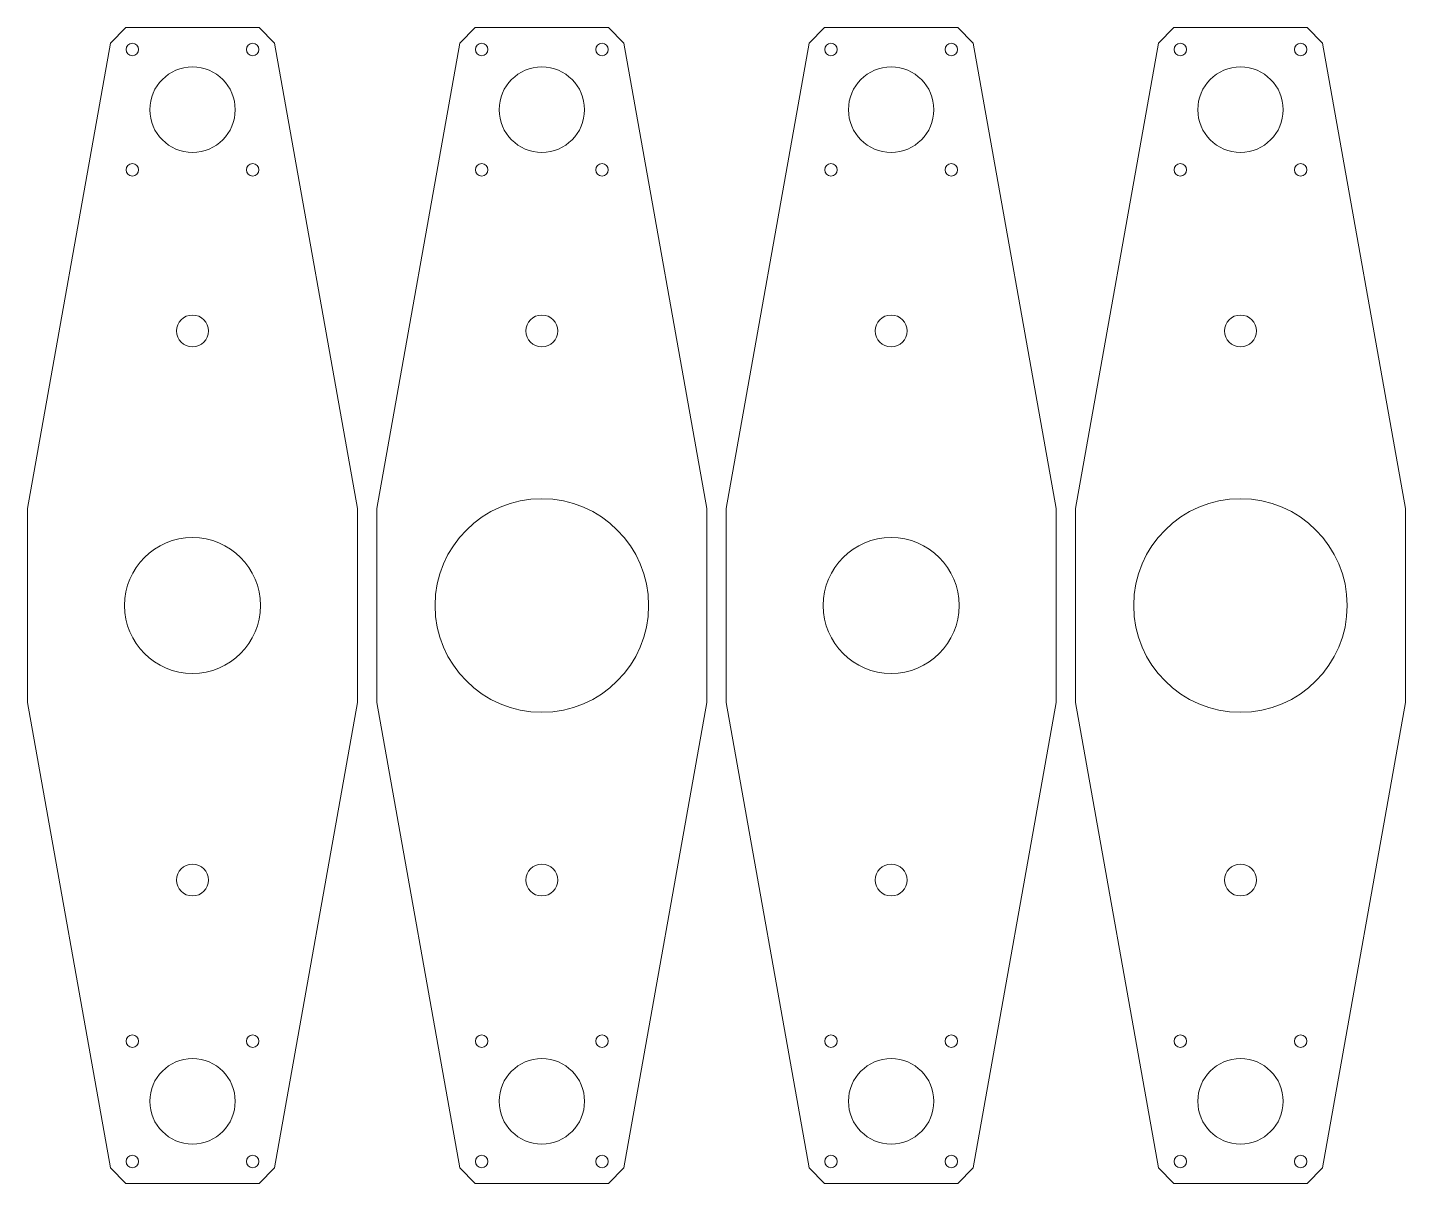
# Model space of a CAD drawing. Header units: millimetres. Extents: x -697 to -342, y -92 to 205.
import ezdxf

# ---------------------------------------------------------------- set-up
doc = ezdxf.new("R2010")
doc.units = ezdxf.units.MM
doc.header["$MEASUREMENT"] = 0
doc.layers.add('Layer 1', color=7, linetype='Continuous')

msp = doc.modelspace()

# ---------------------------------------------------------------- linework, layer by layer
at = {"layer": 'Layer 1', "color": 250, "lineweight": 9}
for centre, major_axis in [((-670.3237, 199.5705), (0, 1.6)), ((-639.3237, 199.5705), (0, 1.6)), ((-580.324, 199.5705), (0, 1.6)), ((-549.324, 199.5705), (0, 1.6)), ((-490.324, 199.5705), (0, 1.6)), ((-459.324, 199.5705), (0, 1.6)), ((-400.324, 199.5705), (0, 1.6)), ((-369.324, 199.5705), (0, 1.6)), ((-654.824, 184.0705), (0, 11)), ((-564.8243, 184.0705), (0, 11)), ((-474.8243, 184.0705), (0, 11)), ((-384.8243, 184.0705), (0, 11)), ((-670.3237, 168.5704), (0, 1.6)), ((-639.3237, 168.5704), (0, 1.6)), ((-580.324, 168.5704), (0, 1.6)), ((-549.324, 168.5704), (0, 1.6)), ((-490.324, 168.5704), (0, 1.6)), ((-459.324, 168.5704), (0, 1.6)), ((-400.324, 168.5704), (0, 1.6)), ((-369.324, 168.5704), (0, 1.6)), ((-654.8237, 127.0705), (0, 4.1)), ((-564.824, 127.0705), (0, 4.1)), ((-474.824, 127.0705), (0, 4.1)), ((-384.824, 127.0705), (0, 4.1)), ((-564.8237, 56.3605), (0, 27.5)), ((-384.8238, 56.3605), (0, 27.5)), ((-654.8237, 56.3605), (0, 17.5)), ((-474.824, 56.3605), (0, 17.5)), ((-654.8236, -14.3494), (0, 4.1)), ((-564.8239, -14.3494), (0, 4.1)), ((-474.8239, -14.3494), (0, 4.1)), ((-384.8239, -14.3494), (0, 4.1)), ((-670.3237, -55.8493), (0, 1.6)), ((-639.3237, -55.8493), (0, 1.6)), ((-580.324, -55.8493), (0, 1.6)), ((-549.324, -55.8493), (0, 1.6)), ((-490.324, -55.8493), (0, 1.6)), ((-459.324, -55.8493), (0, 1.6)), ((-400.324, -55.8493), (0, 1.6)), ((-369.324, -55.8493), (0, 1.6)), ((-654.8237, -71.3494), (0, 11)), ((-564.824, -71.3494), (0, 11)), ((-474.824, -71.3494), (0, 11)), ((-384.824, -71.3494), (0, 11)), ((-670.3237, -86.8494), (0, 1.6)), ((-639.3237, -86.8494), (0, 1.6)), ((-580.324, -86.8494), (0, 1.6)), ((-549.324, -86.8494), (0, 1.6)), ((-490.324, -86.8494), (0, 1.6)), ((-459.324, -86.8494), (0, 1.6)), ((-400.324, -86.8494), (0, 1.6)), ((-369.324, -86.8494), (0, 1.6))]:
    msp.add_ellipse(centre, major_axis=major_axis, ratio=1, dxfattribs=at)
for points in [[(-675.9737, 201.2206), (-675.9737, 201.2206), (-671.9737, 205.2205), (-671.9737, 205.2205)], [(-671.9737, 205.2205), (-671.9737, 205.2205), (-637.6737, 205.2205), (-637.6737, 205.2205)], [(-637.6737, 205.2205), (-637.6737, 205.2205), (-633.6736, 201.2205), (-633.6736, 201.2205)], [(-585.974, 201.2206), (-585.974, 201.2206), (-581.974, 205.2205), (-581.974, 205.2205)], [(-581.974, 205.2205), (-581.974, 205.2205), (-547.674, 205.2205), (-547.674, 205.2205)], [(-547.674, 205.2205), (-547.674, 205.2205), (-543.6739, 201.2205), (-543.6739, 201.2205)], [(-495.974, 201.2206), (-495.974, 201.2206), (-491.974, 205.2205), (-491.974, 205.2205)], [(-491.974, 205.2205), (-491.974, 205.2205), (-457.674, 205.2205), (-457.674, 205.2205)], [(-457.674, 205.2205), (-457.674, 205.2205), (-453.6739, 201.2205), (-453.6739, 201.2205)], [(-405.974, 201.2206), (-405.974, 201.2206), (-401.974, 205.2205), (-401.974, 205.2205)], [(-401.974, 205.2205), (-401.974, 205.2205), (-367.674, 205.2205), (-367.674, 205.2205)], [(-367.674, 205.2205), (-367.674, 205.2205), (-363.6739, 201.2205), (-363.6739, 201.2205)], [(-697.3266, 81.3587), (-697.3266, 81.3587), (-675.9737, 201.2206), (-675.9737, 201.2206)], [(-633.6736, 201.2205), (-633.6736, 201.2205), (-612.3207, 81.3587), (-612.3207, 81.3587)], [(-607.3269, 81.3587), (-607.3269, 81.3587), (-585.974, 201.2206), (-585.974, 201.2206)], [(-543.6739, 201.2205), (-543.6739, 201.2205), (-522.321, 81.3587), (-522.321, 81.3587)], [(-517.3269, 81.3587), (-517.3269, 81.3587), (-495.974, 201.2206), (-495.974, 201.2206)], [(-453.6739, 201.2205), (-453.6739, 201.2205), (-432.321, 81.3587), (-432.321, 81.3587)], [(-427.3269, 81.3587), (-427.3269, 81.3587), (-405.974, 201.2206), (-405.974, 201.2206)], [(-363.6739, 201.2205), (-363.6739, 201.2205), (-342.321, 81.3587), (-342.321, 81.3587)], [(-697.3267, 31.3624), (-697.3267, 31.3624), (-697.3266, 81.3587), (-697.3266, 81.3587)], [(-612.3207, 81.3587), (-612.3207, 81.3587), (-612.3208, 31.3624), (-612.3208, 31.3624)], [(-607.327, 31.3624), (-607.327, 31.3624), (-607.3269, 81.3587), (-607.3269, 81.3587)], [(-522.321, 81.3587), (-522.321, 81.3587), (-522.3211, 31.3624), (-522.3211, 31.3624)], [(-517.327, 31.3624), (-517.327, 31.3624), (-517.3269, 81.3587), (-517.3269, 81.3587)], [(-432.321, 81.3587), (-432.321, 81.3587), (-432.3211, 31.3624), (-432.3211, 31.3624)], [(-427.327, 31.3624), (-427.327, 31.3624), (-427.3269, 81.3587), (-427.3269, 81.3587)], [(-342.321, 81.3587), (-342.321, 81.3587), (-342.3211, 31.3624), (-342.3211, 31.3624)], [(-675.9738, -88.4994), (-675.9738, -88.4994), (-697.3267, 31.3624), (-697.3267, 31.3624)], [(-612.3208, 31.3624), (-612.3208, 31.3624), (-633.6737, -88.4995), (-633.6737, -88.4995)], [(-585.9741, -88.4994), (-585.9741, -88.4994), (-607.327, 31.3624), (-607.327, 31.3624)], [(-522.3211, 31.3624), (-522.3211, 31.3624), (-543.674, -88.4995), (-543.674, -88.4995)], [(-495.9741, -88.4994), (-495.9741, -88.4994), (-517.327, 31.3624), (-517.327, 31.3624)], [(-432.3211, 31.3624), (-432.3211, 31.3624), (-453.674, -88.4995), (-453.674, -88.4995)], [(-405.9741, -88.4994), (-405.9741, -88.4994), (-427.327, 31.3624), (-427.327, 31.3624)], [(-342.3211, 31.3624), (-342.3211, 31.3624), (-363.674, -88.4995), (-363.674, -88.4995)], [(-671.9737, -92.4994), (-671.9737, -92.4994), (-675.9738, -88.4994), (-675.9738, -88.4994)], [(-633.6737, -88.4995), (-633.6737, -88.4995), (-637.6737, -92.4994), (-637.6737, -92.4994)], [(-581.974, -92.4994), (-581.974, -92.4994), (-585.9741, -88.4994), (-585.9741, -88.4994)], [(-543.674, -88.4995), (-543.674, -88.4995), (-547.674, -92.4994), (-547.674, -92.4994)], [(-491.974, -92.4994), (-491.974, -92.4994), (-495.9741, -88.4994), (-495.9741, -88.4994)], [(-453.674, -88.4995), (-453.674, -88.4995), (-457.674, -92.4994), (-457.674, -92.4994)], [(-401.974, -92.4994), (-401.974, -92.4994), (-405.9741, -88.4994), (-405.9741, -88.4994)], [(-363.674, -88.4995), (-363.674, -88.4995), (-367.674, -92.4994), (-367.674, -92.4994)], [(-637.6737, -92.4994), (-637.6737, -92.4994), (-671.9737, -92.4994), (-671.9737, -92.4994)], [(-547.674, -92.4994), (-547.674, -92.4994), (-581.974, -92.4994), (-581.974, -92.4994)], [(-457.674, -92.4994), (-457.674, -92.4994), (-491.974, -92.4994), (-491.974, -92.4994)], [(-367.674, -92.4994), (-367.674, -92.4994), (-401.974, -92.4994), (-401.974, -92.4994)]]:
    msp.add_open_spline(points, degree=3, dxfattribs=at)

doc.saveas('drawing.dxf')
